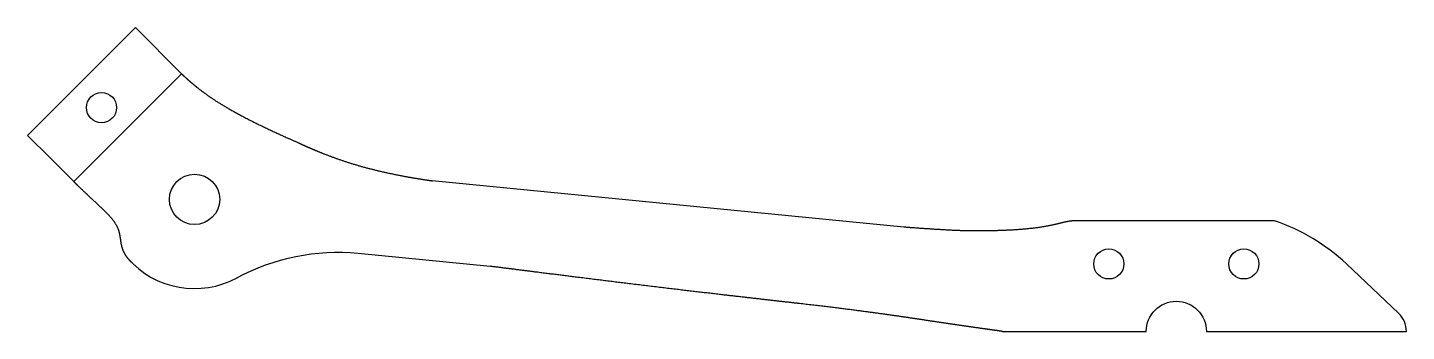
# Model space of a CAD drawing. Header units: millimetres. Extents: x 15 to 152, y 30 to 60.
import ezdxf

# ---------------------------------------------------------------- set-up
doc = ezdxf.new("R2010")
doc.units = ezdxf.units.MM
doc.layers.get('0').update_dxf_attribs({"linetype": 'CONTINUOUS'})

msp = doc.modelspace()

# ---------------------------------------------------------------- linework, layer by layer
for p, q in [((14.53, 49.13), (25.26, 59.85)), ((25.26, 59.85), (29.85, 55.26)), ((29.85, 55.26), (19.13, 44.53)), ((14.53, 49.13), (16.83, 46.83)), ((19.13, 44.53), (16.83, 46.83)), ((101.74, 40), (54.81, 44.61)), ((138.62, 40.62), (118.94, 40.62)), ((47.43, 37.4), (60.58, 36.1)), ((150.97, 31.44), (145.78, 36.34)), ((111.55, 29.62), (125.86, 29.62)), ((131.86, 29.62), (151.76, 29.62))]:
    msp.add_line(p, q)
for centre, radius in [((21.89, 51.89), 1.5), ((31.15, 42.76), 2.5), ((122.14, 36.34), 1.5), ((135.58, 36.34), 1.5)]:
    msp.add_circle(centre, radius)
for centre, radius, start, end in [((132.51, 22.28), 19.34, 46.6584, 71.5659), ((31.15, 42.76), 8.87, 221.4712, 298.438), ((149.26, 29.62), 2.5, 0, 46.6584)]:
    msp.add_arc(centre, radius, start, end)
at = {"extrusion": (0, 0, -1)}
for centre, radius, start, end in [((-45.37, 16.5), 21, 61.562, 95.6117), ((-128.86, 29.62), 3, 0, 180)]:
    msp.add_arc(centre, radius, start, end, dxfattribs=at)
for points in [[(29.85, 55.26), (29.89, 55.22), (29.97, 55.14), (30.11, 55.02), (30.32, 54.82), (30.65, 54.53), (31.05, 54.19), (31.52, 53.8), (32.08, 53.38), (32.73, 52.91), (33.5, 52.41), (34.38, 51.88), (35.38, 51.32), (36.48, 50.73), (37.7, 50.13), (39.02, 49.5), (40.15, 48.98), (41.05, 48.58), (41.66, 48.31), (41.97, 48.17)], [(41.97, 48.17), (42.19, 48.07), (42.64, 47.87), (43.31, 47.58), (44.24, 47.21), (45.42, 46.77), (46.65, 46.36), (47.91, 45.99), (49.22, 45.65), (50.56, 45.35), (51.94, 45.07), (53.07, 44.87), (53.94, 44.74), (54.52, 44.65), (54.81, 44.61)], [(24.87, 36.49), (24.71, 36.66), (24.42, 36.98), (24.1, 37.45), (23.88, 38.05), (23.8, 38.74), (23.72, 39.41), (23.49, 40.08), (23.03, 40.77), (22.32, 41.51), (21.41, 42.36), (20.55, 43.15), (19.86, 43.81), (19.37, 44.28), (19.13, 44.53)], [(118.94, 40.62), (118.81, 40.63), (118.56, 40.63), (118.17, 40.59), (117.65, 40.48), (116.89, 40.28), (115.95, 40.07), (114.81, 39.9), (113.52, 39.77), (112.18, 39.68), (110.9, 39.64), (109.74, 39.62), (108.74, 39.62), (107.82, 39.63), (106.84, 39.66), (105.63, 39.73), (104.34, 39.81), (103.14, 39.89), (102.22, 39.96), (101.74, 40)], [(111.55, 29.62), (111.19, 29.68), (110.46, 29.78), (109.38, 29.93), (107.96, 30.13), (106.2, 30.39), (104.46, 30.65), (102.72, 30.91), (100.97, 31.17), (99.18, 31.42), (97.32, 31.67), (95.36, 31.92), (93.28, 32.17), (91.03, 32.43), (88.59, 32.71), (85.93, 33.01), (83.04, 33.34), (79.91, 33.71), (76.53, 34.11), (72.92, 34.55), (69.06, 35.03), (65.78, 35.44), (63.22, 35.77), (61.47, 35.99), (60.58, 36.1)]]:
    msp.add_open_spline(points, degree=5)

doc.saveas('drawing.dxf')
